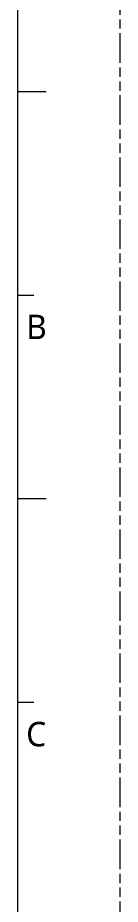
# Model space of a CAD drawing. Extents: x 2864 to 3941, y 2420 to 3182.
# Drawn here: x 3908.1 to 3941.2, y 2749 to 3034.9 of the extents above; entities that cross this region are included whole.
import ezdxf

# ---------------------------------------------------------------- set-up
doc = ezdxf.new("R2010")
doc.units = 0
doc.linetypes.add('PHANTOM', pattern=[29.5, 9.5, -1.5, 3, -1.5, 3, -1.5, 9.5])
doc.layers.get('0').update_dxf_attribs({"lineweight": 0})
doc.layers.add('0PAPERF', color=2, linetype='PHANTOM', lineweight=0, plot=False)
doc.layers.add('備註', color=1, linetype='Continuous', lineweight=0)
doc.layers.add('鵬鼎', color=5, linetype='Continuous')
doc.styles.get("Standard").update_dxf_attribs({"font": 'simplex.shx', "height": 2.7})

msp = doc.modelspace()

# ---------------------------------------------------------------- linework, layer by layer
at = {"lineweight": 0}
for p, q in [((3908.06702, 2441.38617), (3908.06702, 3142.38933)), ((3908.06702, 3011.11533), (3917.2562, 3011.11533)), ((3908.06702, 2945.47833), (3913.31798, 2945.47833)), ((3908.06702, 2879.84133), (3917.2562, 2879.84133)), ((3908.06702, 2814.20433), (3913.31798, 2814.20433))]:
    msp.add_line(p, q, dxfattribs=at)
at = {"layer": '0PAPERF'}
msp.add_line((3908.06702, 2441.38617), (3908.06702, 3124.92558), dxfattribs=at)
at = {"layer": '備註', "color": 2, "linetype": 'PHANTOM', "lineweight": 0}
msp.add_line((3941.15578, 2420.38233), (3941.15578, 3181.78733), dxfattribs=at)

# ---------------------------------------------------------------- texts
at = {"layer": '鵬鼎', "char_height": 7.87644, "width": 14.8568792, "attachment_point": 1}
for s, insert in [('{\\fMicrosoft JhengHei|b0|i0|c136|p0;\\C0;B}', (3910.7722, 2939.15447)), ('{\\fMicrosoft JhengHei|b0|i0|c136|p0;\\C0;C}', (3910.7722, 2807.84154))]:
    msp.add_mtext(s, dxfattribs=dict(at, insert=insert))

doc.saveas('drawing.dxf')
